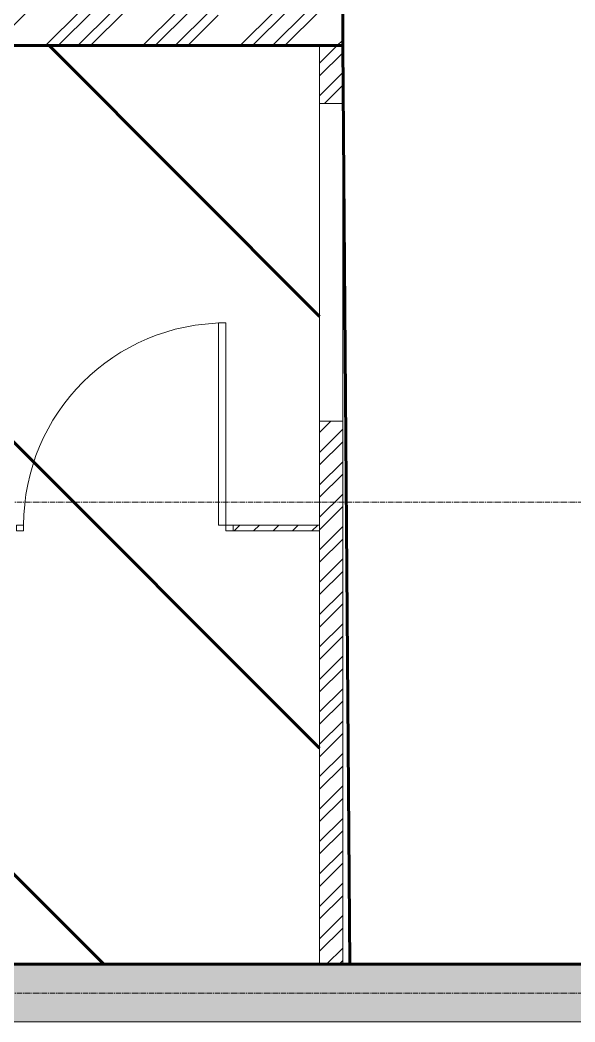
# Model space of a CAD drawing. Header units: millimetres. Extents: x 470010 to 1231400, y -134005 to 421770.
# Drawn here: x 702306 to 704228, y -10511 to -7043 of the extents above; entities that cross this region are included whole.
import ezdxf
from ezdxf.enums import TextEntityAlignment as Align

# ---------------------------------------------------------------- set-up
doc = ezdxf.new("R2010")
doc.units = ezdxf.units.MM
doc.linetypes.add('CENTER2', pattern=[28.575, 19.05, -3.175, 3.175, -3.175])
doc.layers.get('Defpoints').update_dxf_attribs({"color": 140})
for name, color, linetype, lineweight in [('0) шп потолок', 3, 'Continuous', 60), ('АР_Стены ГКЛ', 1, 'Continuous', 15), ('АР_Стены кирпич', 32, 'Continuous', 20), ('АР_Стены ПЕНОблок', 52, 'Continuous', 20), ('АР_Штриховка', 8, 'Continuous', 0), ('Двери кабины', 252, 'Continuous', 0)]:
    doc.layers.add(name, color=color, linetype=linetype, lineweight=lineweight)
doc.layers.add('АР_Делит', color=120, linetype='Continuous', lineweight=0, plot=False)
doc.layers.add('РД_Проем', color=230, linetype='Continuous', lineweight=0, plot=False)
doc.layers.add('РД_Оси_100', color=7, linetype='Continuous', lineweight=0, true_color=0x525252)
doc.layers.add('РД_проем_инж перемыч_подсчет', color=50, linetype='Continuous', plot=False)
doc.styles.add('style1', font='ARIALN.TTF')

# ---------------------------------------------------------------- blocks, each defined once
blk = doc.blocks.new('СОШ_2200_АР_ОСИ_М100_28.05.24')
at = {"layer": 'АР_Делит', "color": 251, "linetype": 'CENTER2', "true_color": 0x636466}
blk.add_line((-5954.958, 83200), (47367.08, 83200), dxfattribs=at)
at = {"layer": 'РД_Оси_100', "color": 251, "linetype": 'CENTER2', "true_color": 0x636466}
blk.add_line((-5954.958, 84900), (119910, 84900), dxfattribs=at)
blk = doc.blocks.new('A$C9108343f')
at = {"layer": 'АР_Штриховка', "linetype": 'Continuous', "lineweight": 0, "true_color": 0x000000}
h = blk.add_hatch(dxfattribs=at)
h.set_pattern_fill('ANSI32', color=18, scale=25, angle=360, style=0)
h.set_pattern_definition([(45, (-63444.08, -115658.25), (-168.3798, 168.3798), []), (45, (-63331.83, -115658.25), (-168.3798, 168.3798), [])])
h.paths.add_polyline_path([(37705, 93235), (37705, 93355), (37375, 93355), (37295, 93325), (37255, 93235)], flags=0)
h.paths.add_polyline_path([(37255, 93235), (37295, 93325), (37255, 93355), (34755, 93355), (34755, 93235)], flags=0)
at = {"layer": 'АР_Штриховка', "linetype": 'Continuous', "lineweight": 0, "ltscale": 0.5, "true_color": 0x000000}
h = blk.add_hatch(dxfattribs=at)
h.set_pattern_fill('ANSI31', color=18, scale=25, angle=-360, style=0)
h.set_pattern_definition([(45, (-63444.08, -115658.25), (-56.1266, 56.1266), [])])
h.paths.add_polyline_path([(37705, 93235), (37625, 93235), (37625, 93035), (37705, 93035)], flags=0)
h.paths.add_polyline_path([(37705, 91935), (37625, 91935), (37625, 90055), (37705, 90055)], flags=0)
at = {"layer": 'АР_Штриховка', "linetype": 'Continuous', "lineweight": 0, "true_color": 0x000000}
h = blk.add_hatch(dxfattribs=at)
h.set_pattern_fill('ANSI31', color=18, scale=15, style=0)
h.set_pattern_definition([(45, (-63444.083, -115658.25), (-33.67596, 33.67596), [])])
h.paths.add_polyline_path([(34855, 91575), (34855, 91555), (36575, 91555), (36575, 91575)], flags=0)
h.paths.add_polyline_path([(37325, 91575), (37325, 91555), (37625, 91555), (37625, 91575)], flags=0)
h = blk.add_hatch(dxfattribs=at)
h.set_pattern_fill('AR-CONC', color=18, angle=45, style=0)
h.set_pattern_definition([(95, (-63444.08, -115658.25), (140.09465, 117.55338), [19.05, -209.55]), (40, (-63444.08, -115658.25), (-160.01845, 110.17673), [15.24, -167.64058]), (145.451445, (-63432.4, -115648.45), (-19.9238, 227.7301), [16.19001, -178.09024]), (91.1842, (-63480, -115622.33), (221.41024, 161.95341), [28.575, -314.325]), (141.63556, (-63461.55, -115608.83), (-7.08662, 342.82676), [24.28502, -267.1356]), (36.18415, (-63480, -115622.33), (-7.08662, 342.82676), [22.85997, -251.45973]), (66, (-63453.06, -115613.35), (179.51998, 34.89515), [19.05, -209.55]), (11, (-63453.06, -115613.35), (-86.53993, 173.9412), [15.24, -167.64]), (116.451445, (-63438.1, -115610.44), (92.98005, 208.83634), [16.19001, -178.08994]), (82.5, (-63444.08, -115658.25), (-57.605469, 61.973414), [0, -165.608, 0, -170.18, 0, -168.275]), (52.5, (-63444.08, -115658.25), (-23.589727, 118.087), [0, -97.028, 0, -161.798, 0, -64.135]), (12.5, (-63484.135, -115698.3), (99.927863, 91.826196), [0, -63.5, 0, -198.12, 0, -262.89]), (2.5, (-63502.1, -115716.26), (86.763904, 122.72239), [0, -82.55, 0, -131.572, 0, -186.69])])
h.paths.add_polyline_path([(34955, 90055), (34955, 89855), (40505, 89855), (40505, 90055)], flags=0)
at = {"layer": '0) шп потолок'}
for points in [[(31555, 95155), (31555, 90155), (34235, 90155), (34235, 93175), (34655, 93175), (34655, 93755), (34555, 93755), (34565, 94155), (34955, 94155), (34955, 94075), (37375, 94075), (37375, 93355), (37705, 93355), (37705, 93235)], [(52415, 90055.3), (47005, 90055), (47003.9, 90205), (46505, 90205), (46505, 90055), (41005, 90043.2), (41005, 90205), (40505, 90205), (40505, 90055), (34955, 90055), (34955, 90205), (34855, 90205), (34855, 93235), (37705, 93235)], [(37705, 93235), (37730, 90055)]]:
    blk.add_lwpolyline(points, dxfattribs=at)
at = {"layer": 'АР_Стены ГКЛ', "color": 18, "linetype": 'Continuous', "lineweight": 15, "true_color": 0x000000}
for p, q in [((37325, 91575), (37325, 91555)), ((37625, 91575), (37325, 91575)), ((37625, 91555), (37625, 91575)), ((37325, 91555), (37625, 91555))]:
    blk.add_line(p, q, dxfattribs=at)
at = {"layer": 'АР_Стены кирпич', "color": 18, "linetype": 'Continuous', "lineweight": 20, "true_color": 0x000000}
for p, q in [((37705, 93235), (37705, 93355)), ((34755, 93235), (37255, 93235)), ((37255, 93235), (37705, 93235))]:
    blk.add_line(p, q, dxfattribs=at)
at = {"layer": 'АР_Стены ПЕНОблок', "color": 18, "linetype": 'Continuous', "lineweight": 20, "true_color": 0x000000}
for p, q in [((37705, 93235), (37625, 93235)), ((37625, 93235), (37625, 93035)), ((37705, 93035), (37705, 93235)), ((37625, 93035), (37705, 93035)), ((37705, 91935), (37625, 91935)), ((37625, 91935), (37625, 90055)), ((37705, 90055), (37705, 91935)), ((40505, 90055), (34955, 90055)), ((37625, 90055), (37705, 90055)), ((34955, 89855), (40505, 89855))]:
    blk.add_line(p, q, dxfattribs=at)
at = {"layer": 'Двери кабины', "color": 18, "linetype": 'Continuous', "lineweight": 0, "true_color": 0x000000}
for points in [[(37300, 91575), (37275, 91575), (37275, 92275), (37300, 92275)], [(36600, 91555), (36575, 91555), (36575, 91575), (36600, 91575)], [(37300, 91555), (37325, 91555), (37325, 91575), (37300, 91575)]]:
    blk.add_lwpolyline(points, close=True, dxfattribs=at)
at = {"layer": 'Двери кабины', "color": 18, "linetype": 'Continuous', "lineweight": 0, "true_color": 0x000000, "extrusion": (0, 0, -1)}
blk.add_arc((-37300, 91575), 700, 0, 90, dxfattribs=at)
at = {"layer": 'РД_Проем', "color": 18, "linetype": 'Continuous', "lineweight": 15, "true_color": 0x000000}
for p, q in [((37625, 91935), (37625, 93035)), ((37705, 91935), (37705, 93035))]:
    blk.add_line(p, q, dxfattribs=at)
at = {"layer": 'РД_проем_инж перемыч_подсчет', "color": 18, "linetype": 'Continuous', "lineweight": 15, "true_color": 0x000000}
for p, q in [((37625, 91735), (37625, 93235)), ((37705, 91735), (37705, 93235))]:
    blk.add_line(p, q, dxfattribs=at)
at = {"layer": 'РД_Оси_100'}
blk.add_blockref('СОШ_2200_АР_ОСИ_М100_28.05.24', (7155, 6755), dxfattribs=at)
at = {"layer": 'Defpoints', "color": 18, "true_color": 0x000000, "style": 'style1'}
for p in [(143949.3, 316089.1), (143975, 281639.5), (143890.4, 273244.7), (143840, 264276.8), (143967.8, 254892.4), (12252, 104178.1), (12382.6, 96023.1)]:
    blk.add_attdef('АР-ПОМЕЩЕНИЕ:НАИМЕНОВАНИЕ', text='', height=100, dxfattribs=at).set_placement(p, align=Align.MIDDLE)
at = {"layer": 'Defpoints', "color": 18, "true_color": 0x000000, "style": 'style1', "flags": 8}
for p in [(143951.3, 279099.1), (143848.3, 269251.1), (143875.3, 260094.2), (144049.7, 250824.7), (163419.3, 238153.4), (155897.5, 237966), (183037.2, 237966), (143342.9, 237876.2)]:
    blk.add_attdef('АР-ПОМЕЩЕНИЕ:НАИМЕНОВАНИЕ', text='', height=100, dxfattribs=at).set_placement(p, align=Align.MIDDLE)

msp = doc.modelspace()

# ---------------------------------------------------------------- hatches: boundary and pattern name
at = {"layer": '0) шп потолок', "true_color": 0xf26722}
h = msp.add_hatch(dxfattribs=at)
h.set_pattern_fill('ANSI31', color=30, scale=333, angle=90)
h.paths.add_polyline_path([(703343.573, -8431.242), (703343.573, -7331.242), (703343.573, -7131.242), (702973.57, -7131.242), (700573.57, -7131.242), (700573.57, -10161.242), (700673.57, -10161.242), (700673.57, -10311.241), (703343.573, -10311.241)])
at = {"layer": 'АР_Штриховка', "linetype": 'Continuous', "lineweight": 0, "true_color": 0x000000}
h = msp.add_hatch(dxfattribs=at)
h.set_pattern_fill('ANSI32', color=18, scale=25, angle=360, style=0)
h.set_pattern_definition([(45, (602274.53, -216024.5), (-168.3798, 168.3798), []), (45, (602386.78, -216024.5), (-168.3798, 168.3798), [])])
h.paths.add_polyline_path([(703423.573, -7131.242), (703423.573, -7011.242), (703093.57, -7011.242), (703013.57, -7041.242), (702973.57, -7131.242)], flags=0)
h.paths.add_polyline_path([(702973.57, -7131.242), (703013.57, -7041.242), (702973.57, -7011.242), (700473.57, -7011.242), (700473.57, -7131.242)], flags=0)
at = {"layer": 'АР_Штриховка', "linetype": 'Continuous', "lineweight": 0, "ltscale": 0.5, "true_color": 0x000000}
h = msp.add_hatch(dxfattribs=at)
h.set_pattern_fill('ANSI31', color=18, scale=25, angle=-360, style=0)
h.set_pattern_definition([(45, (602274.53, -216024.49), (-56.1266, 56.1266), [])])
h.paths.add_polyline_path([(703423.573, -7131.242), (703343.573, -7131.242), (703343.573, -7331.242), (703423.573, -7331.242)], flags=0)
h.paths.add_polyline_path([(703423.573, -8431.242), (703343.573, -8431.242), (703343.573, -10311.241), (703423.573, -10311.241)], flags=0)
at = {"layer": 'АР_Штриховка', "linetype": 'Continuous', "lineweight": 0, "true_color": 0x000000}
h = msp.add_hatch(dxfattribs=at)
h.set_pattern_fill('AR-CONC', color=18, angle=45, style=0)
h.set_pattern_definition([(95, (602274.53, -216024.49), (140.09465, 117.55338), [19.05, -209.55]), (40, (602274.53, -216024.5), (-160.01845, 110.17673), [15.24, -167.64058]), (145.451445, (602286.2, -216014.7), (-19.9238, 227.7301), [16.19001, -178.09024]), (91.1842, (602238.6, -215988.57), (221.41024, 161.95341), [28.575, -314.325]), (141.63556, (602257.06, -215975.07), (-7.08662, 342.82676), [24.28502, -267.1356]), (36.18415, (602238.6, -215988.57), (-7.08662, 342.82676), [22.85997, -251.45973]), (66, (602265.55, -215979.59), (179.51998, 34.89515), [19.05, -209.55]), (11, (602265.55, -215979.59), (-86.53993, 173.9412), [15.24, -167.64]), (116.451445, (602280.51, -215976.68), (92.98005, 208.83634), [16.19001, -178.08994]), (82.5, (602274.53, -216024.49), (-57.605469, 61.973414), [0, -165.608, 0, -170.18, 0, -168.275]), (52.5, (602274.53, -216024.49), (-23.589727, 118.087), [0, -97.028, 0, -161.798, 0, -64.135]), (12.5, (602234.48, -216064.544), (99.927863, 91.826196), [0, -63.5, 0, -198.12, 0, -262.89]), (2.5, (602216.52, -216082.5), (86.763904, 122.72239), [0, -82.55, 0, -131.572, 0, -186.69])])
h.paths.add_polyline_path([(700673.57, -10311.242), (700673.57, -10511.242), (706223.57, -10511.241), (706223.57, -10311.241)], flags=0)

# ---------------------------------------------------------------- linework, layer by layer
at = {"layer": '0) шп потолок'}
for points in [[(697273.57, -5211.242), (697273.57, -10211.242), (699953.57, -10211.242), (699953.57, -7191.242), (700373.57, -7191.242), (700373.57, -6611.242), (700273.57, -6611.242), (700283.59, -6211.242), (700673.57, -6211.242), (700673.57, -6291.242), (703093.57, -6291.242), (703093.57, -7011.242), (703423.573, -7011.242), (703423.573, -7131.242)], [(718133.57, -10310.894), (712723.57, -10311.24), (712722.558, -10161.242), (712223.57, -10161.242), (712223.57, -10311.24), (706723.57, -10323.063), (706723.57, -10161.242), (706223.57, -10161.242), (706223.57, -10311.241), (700673.57, -10311.241), (700673.57, -10161.242), (700573.57, -10161.242), (700573.57, -7131.242), (703423.573, -7131.242)], [(703423.573, -7131.242), (703448.57, -10311.241)]]:
    msp.add_lwpolyline(points, dxfattribs=at)
at = {"layer": 'АР_Стены ГКЛ', "color": 18, "linetype": 'Continuous', "lineweight": 15, "true_color": 0x000000}
msp.add_line((703343.573, -8811.242), (703343.573, -8791.242), dxfattribs=at)
at = {"layer": 'АР_Стены кирпич', "color": 18, "linetype": 'Continuous', "lineweight": 20, "true_color": 0x000000}
for p, q in [((703423.573, -7131.242), (703423.573, -7011.242)), ((700473.57, -7131.242), (702973.57, -7131.242)), ((702973.57, -7131.242), (703423.573, -7131.242))]:
    msp.add_line(p, q, dxfattribs=at)
at = {"layer": 'АР_Стены ПЕНОблок', "color": 18, "linetype": 'Continuous', "lineweight": 20, "true_color": 0x000000}
for p, q in [((703423.573, -7131.242), (703343.573, -7131.242)), ((703343.573, -7131.242), (703343.573, -7331.242)), ((703423.573, -7331.242), (703423.573, -7131.242)), ((703343.573, -7331.242), (703423.573, -7331.242)), ((703423.573, -8431.242), (703343.573, -8431.242)), ((703343.573, -8431.242), (703343.573, -10311.241)), ((703423.573, -10311.241), (703423.573, -8431.242)), ((706223.57, -10311.241), (700673.57, -10311.242)), ((703343.573, -10311.241), (703423.573, -10311.241)), ((700673.57, -10511.242), (706223.57, -10511.241))]:
    msp.add_line(p, q, dxfattribs=at)
at = {"layer": 'РД_Проем', "color": 18, "linetype": 'Continuous', "lineweight": 15, "true_color": 0x000000}
for p, q in [((703343.573, -8431.242), (703343.573, -7331.242)), ((703423.573, -8431.242), (703423.573, -7331.242))]:
    msp.add_line(p, q, dxfattribs=at)
at = {"layer": 'РД_проем_инж перемыч_подсчет', "color": 18, "linetype": 'Continuous', "lineweight": 15, "true_color": 0x000000}
for p, q in [((703343.573, -8631.242), (703343.573, -7131.242)), ((703423.573, -8631.242), (703423.573, -7131.242))]:
    msp.add_line(p, q, dxfattribs=at)

# ---------------------------------------------------------------- block references
msp.add_blockref('A$C9108343f', (665718.612, -100366.242))
at = {"layer": 'РД_Оси_100'}
msp.add_blockref('СОШ_2200_АР_ОСИ_М100_28.05.24', (672873.57, -93611.242), dxfattribs=at)

doc.saveas('drawing.dxf')
